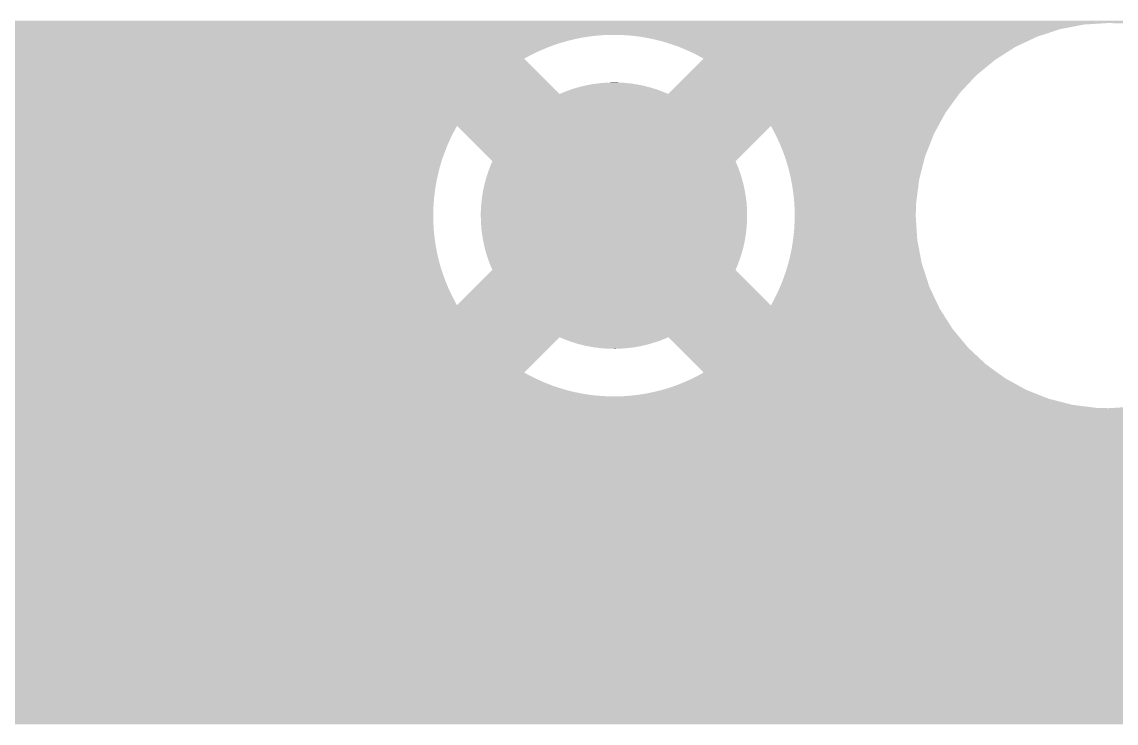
# Model space of a CAD drawing. Extents: x 295 to 953, y 10 to 290.
# Drawn here: x 514.29 to 531.09, y 140.76 to 151.53 of the extents above; entities that cross this region are included whole.
import ezdxf

# ---------------------------------------------------------------- set-up
doc = ezdxf.new("R2010")
doc.units = 0
doc.header["$LTSCALE"] = 5
doc.header["$MEASUREMENT"] = 0
doc.layers.add('GND', color=7, linetype='CONTINUOUS')

msp = doc.modelspace()

# ---------------------------------------------------------------- linework, layer by layer
at = {"layer": 'GND'}
for points in [[(511.399, 151.51), (511.399, 151.545), (710.395, 151.51), (710.514, 151.545)], [(511.399, 151.487), (511.399, 151.51), (530.598, 151.487), (530.969, 151.51)], [(511.399, 151.417), (511.399, 151.487), (530.234, 151.417), (530.598, 151.487)], [(511.399, 151.328), (511.399, 151.417), (529.962, 151.328), (530.234, 151.417)], [(531.151, 151.504), (530.969, 151.51), (546.057, 151.504), (546.147, 151.51)], [(511.399, 151.325), (511.399, 151.328), (523.227, 151.325), (523.341, 151.328)], [(511.399, 151.316), (511.399, 151.325), (523.113, 151.316), (523.227, 151.325)], [(511.399, 151.303), (511.399, 151.316), (523, 151.303), (523.113, 151.316)], [(511.399, 151.285), (511.399, 151.303), (522.888, 151.285), (523, 151.303)], [(511.399, 151.262), (511.399, 151.285), (522.776, 151.262), (522.888, 151.285)], [(511.399, 151.235), (511.399, 151.262), (522.665, 151.235), (522.776, 151.262)], [(511.399, 151.203), (511.399, 151.235), (522.556, 151.203), (522.665, 151.235)], [(511.399, 151.167), (511.399, 151.203), (522.448, 151.167), (522.556, 151.203)], [(523.454, 151.328), (523.341, 151.328), (529.96, 151.328), (529.962, 151.328)], [(523.568, 151.322), (523.454, 151.328), (529.943, 151.322), (529.96, 151.328)], [(523.682, 151.312), (523.568, 151.322), (529.912, 151.312), (529.943, 151.322)], [(523.762, 151.302), (523.682, 151.312), (529.88, 151.302), (529.912, 151.312)], [(523.794, 151.298), (523.762, 151.302), (529.871, 151.298), (529.88, 151.302)], [(523.907, 151.278), (523.794, 151.298), (529.83, 151.278), (529.871, 151.298)], [(524.018, 151.255), (523.907, 151.278), (529.78, 151.255), (529.83, 151.278)], [(524.128, 151.226), (524.018, 151.255), (529.719, 151.226), (529.78, 151.255)], [(524.237, 151.193), (524.128, 151.226), (529.649, 151.193), (529.719, 151.226)], [(524.345, 151.156), (524.237, 151.193), (529.57, 151.156), (529.649, 151.193)], [(511.399, 151.127), (511.399, 151.167), (522.342, 151.127), (522.448, 151.167)], [(511.399, 151.082), (511.399, 151.127), (522.237, 151.082), (522.342, 151.127)], [(511.399, 151.033), (511.399, 151.082), (522.134, 151.033), (522.237, 151.082)], [(511.399, 150.98), (511.399, 151.033), (522.033, 150.98), (522.134, 151.033)], [(524.376, 151.144), (524.345, 151.156), (529.544, 151.144), (529.57, 151.156)], [(524.451, 151.114), (524.376, 151.144), (529.497, 151.114), (529.544, 151.144)], [(524.555, 151.068), (524.451, 151.114), (529.425, 151.068), (529.497, 151.114)], [(524.657, 151.018), (524.555, 151.068), (529.346, 151.018), (529.425, 151.068)], [(524.757, 150.963), (524.657, 151.018), (529.26, 150.963), (529.346, 151.018)], [(511.399, 150.963), (511.399, 150.98), (522.004, 150.963), (522.033, 150.98)], [(511.399, 150.421), (511.399, 150.963), (522.546, 150.421), (522.004, 150.963)], [(524.501, 150.708), (524.738, 150.944), (528.944, 150.708), (529.231, 150.944)], [(524.738, 150.944), (524.757, 150.963), (529.231, 150.944), (529.26, 150.963)], [(524.23, 150.437), (524.501, 150.708), (528.69, 150.437), (528.944, 150.708)], [(522.782, 150.509), (522.824, 150.521), (523.977, 150.509), (523.939, 150.521)], [(522.824, 150.521), (522.876, 150.535), (523.939, 150.521), (523.882, 150.535)], [(522.876, 150.535), (522.919, 150.545), (523.882, 150.535), (523.845, 150.545)], [(522.919, 150.545), (522.972, 150.557), (523.845, 150.545), (523.787, 150.557)], [(522.972, 150.557), (523.015, 150.565), (523.787, 150.557), (523.749, 150.565)], [(523.015, 150.565), (523.068, 150.574), (523.749, 150.565), (523.69, 150.574)], [(523.068, 150.574), (523.113, 150.58), (523.69, 150.574), (523.652, 150.58)], [(523.113, 150.58), (523.165, 150.587), (523.652, 150.58), (523.591, 150.587)], [(523.165, 150.587), (523.213, 150.591), (523.591, 150.587), (523.555, 150.591)], [(523.213, 150.591), (523.262, 150.595), (523.555, 150.591), (523.49, 150.595)], [(523.262, 150.595), (523.32, 150.597), (523.49, 150.595), (523.458, 150.597)], [(523.32, 150.597), (523.36, 150.598), (523.458, 150.597), (523.36, 150.598)], [(511.399, 150.136), (511.399, 150.421), (528.472, 150.136), (528.679, 150.421)], [(522.546, 150.421), (522.598, 150.443), (524.215, 150.421), (524.161, 150.443)], [(522.598, 150.443), (522.638, 150.458), (524.161, 150.443), (524.124, 150.458)], [(522.638, 150.458), (522.689, 150.478), (524.124, 150.458), (524.07, 150.478)], [(522.689, 150.478), (522.73, 150.492), (524.07, 150.478), (524.033, 150.492)], [(522.73, 150.492), (522.782, 150.509), (524.033, 150.492), (523.977, 150.509)], [(524.215, 150.421), (524.23, 150.437), (528.679, 150.421), (528.69, 150.437)], [(511.399, 149.93), (511.399, 150.136), (528.359, 149.93), (528.472, 150.136)], [(511.399, 149.83), (511.399, 149.93), (520.917, 149.83), (520.971, 149.93)], [(521.514, 149.388), (520.971, 149.93), (525.247, 149.388), (525.79, 149.93)], [(525.826, 149.866), (525.79, 149.93), (528.324, 149.866), (528.359, 149.93)], [(525.854, 149.81), (525.826, 149.866), (528.293, 149.81), (528.324, 149.866)], [(511.399, 149.728), (511.399, 149.83), (520.866, 149.728), (520.917, 149.83)], [(511.399, 149.624), (511.399, 149.728), (520.82, 149.624), (520.866, 149.728)], [(525.877, 149.764), (525.854, 149.81), (528.275, 149.764), (528.293, 149.81)], [(525.925, 149.661), (525.877, 149.764), (528.235, 149.661), (528.275, 149.764)], [(511.399, 149.518), (511.399, 149.624), (520.779, 149.518), (520.82, 149.624)], [(511.399, 149.411), (511.399, 149.518), (520.741, 149.411), (520.779, 149.518)], [(525.968, 149.556), (525.925, 149.661), (528.193, 149.556), (528.235, 149.661)], [(526.001, 149.465), (525.968, 149.556), (528.157, 149.465), (528.193, 149.556)], [(511.399, 149.302), (511.399, 149.411), (520.708, 149.302), (520.741, 149.411)], [(521.484, 149.317), (521.514, 149.388), (525.277, 149.317), (525.247, 149.388)], [(526.007, 149.449), (526.001, 149.465), (528.153, 149.449), (528.157, 149.465)], [(526.042, 149.34), (526.007, 149.449), (528.125, 149.34), (528.153, 149.449)], [(526.072, 149.23), (526.042, 149.34), (528.097, 149.23), (528.125, 149.34)], [(511.399, 149.191), (511.399, 149.302), (520.68, 149.191), (520.708, 149.302)], [(511.399, 149.08), (511.399, 149.191), (520.656, 149.08), (520.68, 149.191)], [(521.42, 149.132), (521.443, 149.206), (525.342, 149.132), (525.318, 149.206)], [(521.443, 149.206), (521.45, 149.225), (525.318, 149.206), (525.312, 149.225)], [(521.45, 149.225), (521.476, 149.298), (525.312, 149.225), (525.285, 149.298)], [(521.476, 149.298), (521.484, 149.317), (525.285, 149.298), (525.277, 149.317)], [(526.097, 149.119), (526.072, 149.23), (528.069, 149.119), (528.097, 149.23)], [(511.399, 148.968), (511.399, 149.08), (520.637, 148.968), (520.656, 149.08)], [(521.373, 148.942), (521.389, 149.018), (525.388, 148.942), (525.371, 149.018)], [(521.389, 149.018), (521.394, 149.038), (525.371, 149.018), (525.367, 149.038)], [(521.394, 149.038), (521.414, 149.113), (525.367, 149.038), (525.347, 149.113)], [(521.414, 149.113), (521.42, 149.132), (525.347, 149.113), (525.342, 149.132)], [(526.1, 149.105), (526.097, 149.119), (528.065, 149.105), (528.069, 149.119)], [(526.118, 149.007), (526.1, 149.105), (528.053, 149.007), (528.065, 149.105)], [(526.134, 148.895), (526.118, 149.007), (528.039, 148.895), (528.053, 149.007)], [(511.399, 148.855), (511.399, 148.968), (520.622, 148.855), (520.637, 148.968)], [(511.399, 148.741), (511.399, 148.855), (520.612, 148.741), (520.622, 148.855)], [(521.354, 148.826), (521.357, 148.846), (525.407, 148.826), (525.404, 148.846)], [(521.357, 148.846), (521.369, 148.922), (525.404, 148.846), (525.391, 148.922)], [(521.369, 148.922), (521.373, 148.942), (525.391, 148.922), (525.388, 148.942)], [(526.146, 148.781), (526.134, 148.895), (528.024, 148.781), (528.039, 148.895)], [(511.399, 148.628), (511.399, 148.741), (520.607, 148.628), (520.612, 148.741)], [(521.339, 148.652), (521.343, 148.728), (525.423, 148.652), (525.417, 148.728)], [(521.343, 148.728), (521.346, 148.749), (525.417, 148.728), (525.416, 148.749)], [(521.346, 148.749), (521.354, 148.826), (525.416, 148.749), (525.407, 148.826)], [(526.149, 148.736), (526.146, 148.781), (528.019, 148.736), (528.024, 148.781)], [(526.153, 148.668), (526.149, 148.736), (528.017, 148.668), (528.019, 148.736)], [(526.155, 148.554), (526.153, 148.668), (528.013, 148.554), (528.017, 148.668)], [(511.399, 148.554), (511.399, 148.628), (520.606, 148.554), (520.607, 148.628)], [(511.399, 148.44), (511.399, 148.554), (520.608, 148.44), (520.606, 148.554)], [(521.336, 148.554), (521.337, 148.631), (525.425, 148.554), (525.423, 148.631)], [(521.338, 148.477), (521.336, 148.554), (525.424, 148.477), (525.425, 148.554)], [(521.337, 148.631), (521.339, 148.652), (525.423, 148.631), (525.423, 148.652)], [(526.154, 148.48), (526.155, 148.554), (528.018, 148.48), (528.013, 148.554)], [(511.399, 148.326), (511.399, 148.44), (520.615, 148.326), (520.608, 148.44)], [(511.399, 148.213), (511.399, 148.326), (520.627, 148.213), (520.615, 148.326)], [(521.338, 148.456), (521.338, 148.477), (525.422, 148.456), (525.424, 148.477)], [(521.344, 148.379), (521.338, 148.456), (525.418, 148.379), (525.422, 148.456)], [(521.345, 148.359), (521.344, 148.379), (525.415, 148.359), (525.418, 148.379)], [(521.354, 148.282), (521.345, 148.359), (525.407, 148.282), (525.415, 148.359)], [(526.139, 148.253), (526.149, 148.366), (528.032, 148.253), (528.025, 148.366)], [(526.149, 148.366), (526.154, 148.48), (528.025, 148.366), (528.018, 148.48)], [(511.399, 148.1), (511.399, 148.213), (520.643, 148.1), (520.627, 148.213)], [(521.357, 148.262), (521.354, 148.282), (525.404, 148.262), (525.407, 148.282)], [(521.37, 148.185), (521.357, 148.262), (525.392, 148.185), (525.404, 148.262)], [(521.373, 148.165), (521.37, 148.185), (525.388, 148.165), (525.392, 148.185)], [(521.39, 148.09), (521.373, 148.165), (525.372, 148.09), (525.388, 148.165)], [(526.124, 148.14), (526.13, 148.183), (528.045, 148.14), (528.037, 148.183)], [(526.13, 148.183), (526.139, 148.253), (528.037, 148.183), (528.032, 148.253)], [(511.399, 147.988), (511.399, 148.1), (520.664, 147.988), (520.643, 148.1)], [(521.394, 148.07), (521.39, 148.09), (525.367, 148.07), (525.372, 148.09)], [(521.414, 147.995), (521.394, 148.07), (525.347, 147.995), (525.367, 148.07)], [(521.419, 147.975), (521.414, 147.995), (525.341, 147.975), (525.347, 147.995)], [(526.081, 147.916), (526.105, 148.028), (528.087, 147.916), (528.066, 148.028)], [(526.105, 148.028), (526.124, 148.14), (528.066, 148.028), (528.045, 148.14)], [(511.399, 147.877), (511.399, 147.988), (520.689, 147.877), (520.664, 147.988)], [(511.399, 147.768), (511.399, 147.877), (520.719, 147.768), (520.689, 147.877)], [(521.443, 147.902), (521.419, 147.975), (525.318, 147.902), (525.341, 147.975)], [(521.449, 147.882), (521.443, 147.902), (525.311, 147.882), (525.318, 147.902)], [(521.476, 147.81), (521.449, 147.882), (525.285, 147.81), (525.311, 147.882)], [(526.056, 147.818), (526.081, 147.916), (528.106, 147.818), (528.087, 147.916)], [(511.399, 147.659), (511.399, 147.768), (520.754, 147.659), (520.719, 147.768)], [(511.399, 147.552), (511.399, 147.659), (520.793, 147.552), (520.754, 147.659)], [(520.971, 147.177), (521.514, 147.72), (525.79, 147.177), (525.247, 147.72)], [(521.484, 147.791), (521.476, 147.81), (525.277, 147.791), (525.285, 147.81)], [(521.514, 147.72), (521.484, 147.791), (525.247, 147.72), (525.277, 147.791)], [(525.982, 147.589), (526.02, 147.697), (528.181, 147.589), (528.146, 147.697)], [(526.02, 147.697), (526.053, 147.806), (528.146, 147.697), (528.11, 147.806)], [(526.053, 147.806), (526.056, 147.818), (528.11, 147.806), (528.106, 147.818)], [(511.399, 147.447), (511.399, 147.552), (520.836, 147.447), (520.793, 147.552)], [(525.941, 147.483), (525.982, 147.589), (528.215, 147.483), (528.181, 147.589)], [(511.399, 147.343), (511.399, 147.447), (520.884, 147.343), (520.836, 147.447)], [(511.399, 147.242), (511.399, 147.343), (520.935, 147.242), (520.884, 147.343)], [(525.844, 147.277), (525.895, 147.379), (528.309, 147.277), (528.261, 147.379)], [(525.895, 147.379), (525.932, 147.465), (528.261, 147.379), (528.221, 147.465)], [(525.932, 147.465), (525.941, 147.483), (528.221, 147.465), (528.215, 147.483)], [(511.399, 147.177), (511.399, 147.242), (520.971, 147.177), (520.935, 147.242)], [(511.399, 147.129), (511.399, 147.177), (528.379, 147.129), (528.357, 147.177)], [(525.79, 147.177), (525.844, 147.277), (528.357, 147.177), (528.309, 147.277)], [(511.399, 146.815), (511.399, 147.129), (528.579, 146.815), (528.379, 147.129)], [(511.399, 146.687), (511.399, 146.815), (528.685, 146.687), (528.579, 146.815)], [(511.399, 146.144), (511.399, 146.687), (522.004, 146.144), (522.546, 146.687)], [(522.6, 146.665), (522.546, 146.687), (524.163, 146.665), (524.215, 146.687)], [(522.637, 146.649), (522.6, 146.665), (524.123, 146.649), (524.163, 146.665)], [(522.691, 146.629), (522.637, 146.649), (524.072, 146.629), (524.123, 146.649)], [(524.373, 146.529), (524.215, 146.687), (528.816, 146.529), (528.685, 146.687)], [(522.728, 146.616), (522.691, 146.629), (524.031, 146.616), (524.072, 146.629)], [(522.784, 146.599), (522.728, 146.616), (523.979, 146.599), (524.031, 146.616)], [(522.822, 146.587), (522.784, 146.599), (523.937, 146.587), (523.979, 146.599)], [(522.879, 146.572), (522.822, 146.587), (523.885, 146.572), (523.937, 146.587)], [(522.916, 146.562), (522.879, 146.572), (523.842, 146.562), (523.885, 146.572)], [(522.974, 146.55), (522.916, 146.562), (523.789, 146.55), (523.842, 146.562)], [(523.012, 146.543), (522.974, 146.55), (523.746, 146.543), (523.789, 146.55)], [(523.071, 146.533), (523.012, 146.543), (523.693, 146.533), (523.746, 146.543)], [(523.109, 146.527), (523.071, 146.533), (523.648, 146.527), (523.693, 146.533)], [(523.17, 146.521), (523.109, 146.527), (523.596, 146.521), (523.648, 146.527)], [(523.206, 146.517), (523.17, 146.521), (523.548, 146.517), (523.596, 146.521)], [(523.271, 146.513), (523.206, 146.517), (523.499, 146.513), (523.548, 146.517)], [(523.303, 146.511), (523.271, 146.513), (523.441, 146.511), (523.499, 146.513)], [(523.401, 146.509), (523.303, 146.511), (523.401, 146.509), (523.441, 146.511)], [(524.627, 146.275), (524.373, 146.529), (529.087, 146.275), (528.816, 146.529)], [(511.399, 146.09), (511.399, 146.144), (522.104, 146.09), (522.004, 146.144)], [(524.757, 146.144), (524.627, 146.275), (529.266, 146.144), (529.087, 146.275)], [(524.728, 146.128), (524.757, 146.144), (529.289, 146.128), (529.266, 146.144)], [(511.399, 146.04), (511.399, 146.09), (522.206, 146.04), (522.104, 146.09)], [(511.399, 145.994), (511.399, 146.04), (522.31, 145.994), (522.206, 146.04)], [(511.399, 145.952), (511.399, 145.994), (522.416, 145.952), (522.31, 145.994)], [(524.313, 145.94), (524.419, 145.981), (529.599, 145.94), (529.526, 145.981)], [(524.419, 145.981), (524.524, 146.026), (529.526, 145.981), (529.444, 146.026)], [(524.524, 146.026), (524.59, 146.057), (529.444, 146.026), (529.387, 146.057)], [(524.59, 146.057), (524.627, 146.075), (529.387, 146.057), (529.363, 146.075)], [(524.627, 146.075), (524.728, 146.128), (529.363, 146.075), (529.289, 146.128)], [(511.399, 145.914), (511.399, 145.952), (522.524, 145.914), (522.416, 145.952)], [(511.399, 145.882), (511.399, 145.914), (522.633, 145.882), (522.524, 145.914)], [(511.399, 145.853), (511.399, 145.882), (522.743, 145.853), (522.633, 145.882)], [(511.399, 145.829), (511.399, 145.853), (522.854, 145.829), (522.743, 145.853)], [(511.399, 145.81), (511.399, 145.829), (522.967, 145.81), (522.854, 145.829)], [(511.399, 145.795), (511.399, 145.81), (523.079, 145.795), (522.967, 145.81)], [(523.761, 145.805), (523.873, 145.823), (529.898, 145.805), (529.852, 145.823)], [(523.873, 145.823), (523.985, 145.846), (529.852, 145.823), (529.795, 145.846)], [(523.985, 145.846), (524.096, 145.873), (529.795, 145.846), (529.727, 145.873)], [(524.096, 145.873), (524.114, 145.878), (529.727, 145.873), (529.713, 145.878)], [(524.114, 145.878), (524.205, 145.904), (529.713, 145.878), (529.665, 145.904)], [(524.205, 145.904), (524.313, 145.94), (529.665, 145.904), (529.599, 145.94)], [(511.399, 145.785), (511.399, 145.795), (523.193, 145.785), (523.079, 145.795)], [(511.399, 145.78), (511.399, 145.785), (523.307, 145.78), (523.193, 145.785)], [(511.399, 145.779), (511.399, 145.78), (523.42, 145.779), (523.307, 145.78)], [(511.399, 145.742), (511.399, 145.779), (530.058, 145.742), (529.963, 145.779)], [(511.399, 145.65), (511.399, 145.742), (530.418, 145.65), (530.058, 145.742)], [(511.399, 145.603), (511.399, 145.65), (530.787, 145.603), (530.418, 145.65)], [(523.42, 145.779), (523.534, 145.783), (529.963, 145.779), (529.953, 145.783)], [(523.534, 145.783), (523.648, 145.792), (529.953, 145.783), (529.931, 145.792)], [(523.648, 145.792), (523.761, 145.805), (529.931, 145.792), (529.898, 145.805)], [(511.399, 145.598), (511.399, 145.603), (530.969, 145.598), (530.787, 145.603)], [(511.399, 145.485), (511.399, 145.598), (728.062, 145.485), (728.025, 145.598)], [(511.399, 145.373), (511.399, 145.485), (728.128, 145.373), (728.062, 145.485)], [(530.969, 145.598), (531.059, 145.603), (546.147, 145.598), (545.965, 145.603)], [(531.059, 145.603), (531.34, 145.621), (545.965, 145.603), (545.823, 145.621)], [(511.399, 145.369), (511.399, 145.373), (709.211, 145.369), (709.276, 145.373)], [(511.399, 145.36), (511.399, 145.369), (709.146, 145.36), (709.211, 145.369)], [(511.399, 145.347), (511.399, 145.36), (709.081, 145.347), (709.146, 145.36)], [(511.399, 145.33), (511.399, 145.347), (709.018, 145.33), (709.081, 145.347)], [(511.399, 145.308), (511.399, 145.33), (708.957, 145.308), (709.018, 145.33)], [(511.399, 145.281), (511.399, 145.308), (708.896, 145.281), (708.957, 145.308)], [(511.399, 145.251), (511.399, 145.281), (708.838, 145.251), (708.896, 145.281)], [(511.399, 145.216), (511.399, 145.251), (708.783, 145.216), (708.838, 145.251)], [(511.399, 145.202), (511.399, 145.216), (708.762, 145.202), (708.783, 145.216)], [(511.399, 145.036), (511.399, 145.202), (708.928, 145.036), (708.762, 145.202)], [(511.399, 145.004), (511.399, 145.036), (728.502, 145.004), (728.458, 145.036)], [(511.399, 144.987), (511.399, 145.004), (728.542, 144.987), (728.502, 145.004)], [(511.399, 144.932), (511.399, 144.987), (708.511, 144.932), (708.547, 144.987)], [(511.399, 144.875), (511.399, 144.932), (708.479, 144.875), (708.511, 144.932)], [(511.399, 144.816), (511.399, 144.875), (708.451, 144.816), (708.479, 144.875)], [(511.399, 144.755), (511.399, 144.816), (708.427, 144.755), (708.451, 144.816)], [(511.399, 144.692), (511.399, 144.755), (708.408, 144.692), (708.427, 144.755)], [(511.399, 144.628), (511.399, 144.692), (708.393, 144.628), (708.408, 144.692)], [(511.399, 144.563), (511.399, 144.628), (708.383, 144.563), (708.393, 144.628)], [(511.399, 144.498), (511.399, 144.563), (708.377, 144.498), (708.383, 144.563)], [(511.399, 144.433), (511.399, 144.498), (708.376, 144.433), (708.377, 144.498)], [(511.399, 144.367), (511.399, 144.433), (708.38, 144.367), (708.376, 144.433)], [(511.399, 144.302), (511.399, 144.367), (708.389, 144.302), (708.38, 144.367)], [(511.399, 144.266), (511.399, 144.302), (708.396, 144.266), (708.389, 144.302)], [(511.399, 144.242), (511.399, 144.266), (695.179, 144.242), (695.422, 144.266)], [(511.399, 144.173), (511.399, 144.242), (694.945, 144.173), (695.179, 144.242)], [(511.399, 144.061), (511.399, 144.173), (694.729, 144.061), (694.945, 144.173)], [(511.399, 144.035), (511.399, 144.061), (694.696, 144.035), (694.729, 144.061)], [(511.399, 144.012), (511.399, 144.035), (588.586, 144.012), (588.805, 144.035)], [(511.399, 143.943), (511.399, 144.012), (588.376, 143.943), (588.586, 144.012)], [(511.399, 143.832), (511.399, 143.943), (588.186, 143.832), (588.376, 143.943)], [(511.399, 143.683), (511.399, 143.832), (588.024, 143.683), (588.186, 143.832)], [(511.399, 143.503), (511.399, 143.683), (587.896, 143.503), (588.024, 143.683)], [(511.399, 143.3), (511.399, 143.503), (587.809, 143.3), (587.896, 143.503)], [(511.399, 143.084), (511.399, 143.3), (587.766, 143.084), (587.809, 143.3)], [(511.399, 142.992), (511.399, 143.084), (587.762, 142.992), (587.766, 143.084)], [(511.399, 142.773), (511.399, 142.992), (587.786, 142.773), (587.762, 142.992)], [(511.399, 142.564), (511.399, 142.773), (587.854, 142.564), (587.786, 142.773)], [(511.399, 142.373), (511.399, 142.564), (587.966, 142.373), (587.854, 142.564)], [(511.399, 142.211), (511.399, 142.373), (588.115, 142.211), (587.966, 142.373)], [(511.399, 142.083), (511.399, 142.211), (588.294, 142.083), (588.115, 142.211)], [(511.399, 141.996), (511.399, 142.083), (588.497, 141.996), (588.294, 142.083)], [(511.399, 141.954), (511.399, 141.996), (588.713, 141.954), (588.497, 141.996)], [(511.399, 141.949), (511.399, 141.954), (588.805, 141.949), (588.713, 141.954)], [(511.399, 141.83), (511.399, 141.949), (694.901, 141.83), (694.691, 141.949)], [(511.399, 141.752), (511.399, 141.83), (695.132, 141.752), (694.901, 141.83)], [(511.399, 141.72), (511.399, 141.752), (695.374, 141.72), (695.132, 141.752)], [(511.399, 141.719), (511.399, 141.72), (695.422, 141.719), (695.374, 141.72)], [(511.399, 141.707), (511.399, 141.719), (728.11, 141.707), (728.112, 141.719)], [(511.399, 141.642), (511.399, 141.707), (728.1, 141.642), (728.11, 141.707)], [(511.399, 141.577), (511.399, 141.642), (728.094, 141.577), (728.1, 141.642)], [(511.399, 141.512), (511.399, 141.577), (728.093, 141.512), (728.094, 141.577)], [(511.399, 141.446), (511.399, 141.512), (728.097, 141.446), (728.093, 141.512)], [(511.399, 141.381), (511.399, 141.446), (728.105, 141.381), (728.097, 141.446)], [(511.399, 141.317), (511.399, 141.381), (728.118, 141.317), (728.105, 141.381)], [(511.399, 141.254), (511.399, 141.317), (728.136, 141.254), (728.118, 141.317)], [(511.399, 141.192), (511.399, 141.254), (728.158, 141.192), (728.136, 141.254)], [(511.399, 141.132), (511.399, 141.192), (728.184, 141.132), (728.158, 141.192)], [(511.399, 141.074), (511.399, 141.132), (728.215, 141.074), (728.184, 141.132)], [(511.399, 141.018), (511.399, 141.074), (728.25, 141.018), (728.215, 141.074)], [(511.399, 140.997), (511.399, 141.018), (728.264, 140.997), (728.25, 141.018)], [(511.399, 140.977), (511.399, 140.997), (753.669, 140.977), (753.673, 140.997)], [(511.399, 140.949), (511.399, 140.977), (753.664, 140.949), (753.669, 140.977)], [(511.399, 140.783), (511.399, 140.949), (728.479, 140.783), (728.645, 140.949)], [(511.399, 140.747), (511.399, 140.783), (728.533, 140.747), (728.479, 140.783)]]:
    msp.add_solid(points, dxfattribs=at)

doc.saveas('drawing.dxf')
